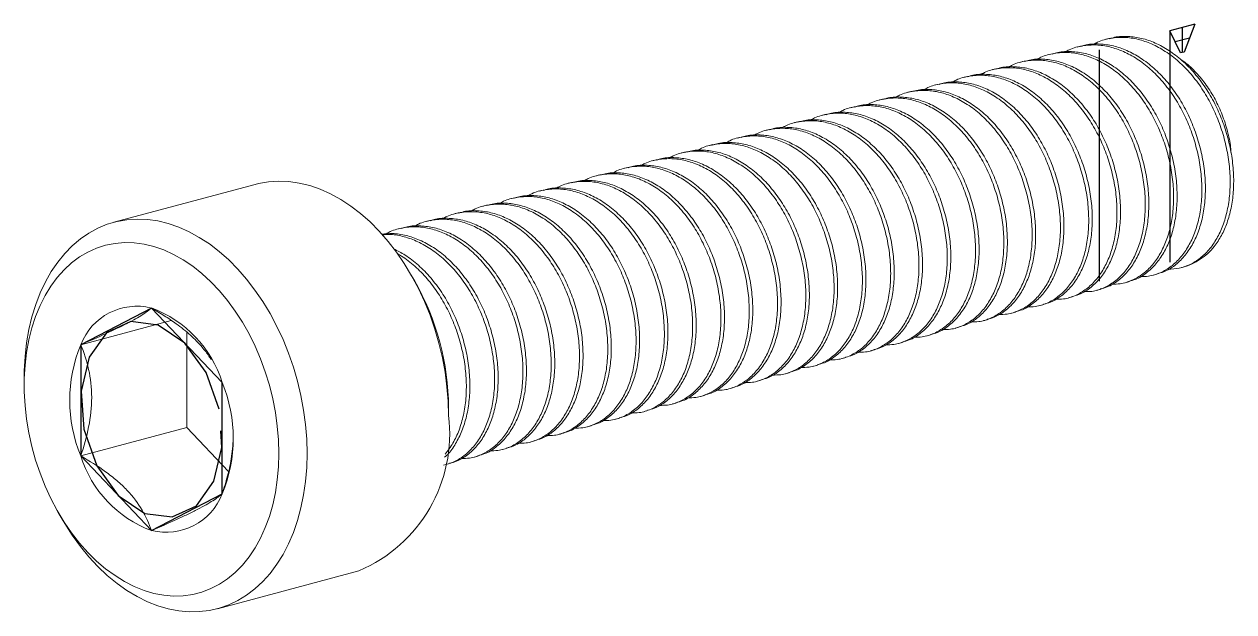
# Model space of a CAD drawing. Header units: millimetres. Extents: x -28.6 to 1.6, y -11.6 to 3.1.
import ezdxf

# ---------------------------------------------------------------- set-up
doc = ezdxf.new("R2010")
doc.units = ezdxf.units.MM
doc.linetypes.add('CENTERX2', pattern=[20.32, 12.7, -2.54, 2.54, -2.54])

msp = doc.modelspace()

# ---------------------------------------------------------------- linework, layer by layer
at = {"color": 7, "linetype": 'Continuous'}
for p, q in [((0.619, 3.056), (0, 2.89)), ((0.619, 3.056), (0.354, 2.359)), ((0.265, 2.336), (0, 2.89)), ((0.354, 2.359), (0.265, 2.336)), ((-25.456, -4.039), (-27.224, -4.956)), ((-23.688, -5.903), (-25.456, -4.039)), ((-27.224, -4.956), (-27.224, -7.737)), ((-23.688, -8.684), (-23.688, -5.903)), ((-27.224, -7.737), (-25.456, -9.601)), ((-25.456, -9.601), (-23.688, -8.684))]:
    msp.add_line(p, q, dxfattribs=at)
at = {"color": 7, "linetype": 'CENTERX2'}
for p, q in [((0, 2.89), (0, -2.89)), ((0.309, 2.973), (0.309, 2.347)), ((0.486, 2.708), (0.133, 2.613)), ((-1.768, 2.417), (-1.768, -3.364))]:
    msp.add_line(p, q, dxfattribs=at)
at = {"color": 7, "linetype": 'Continuous', "lineweight": 15}
for p, q in [((-2.232, 2.508), (-2.32, 2.484)), ((-1.525, 2.697), (-1.613, 2.674)), ((-3.646, 2.129), (-3.735, 2.105)), ((-2.939, 2.318), (-3.028, 2.295)), ((-4.353, 1.939), (-4.442, 1.916)), ((-5.768, 1.561), (-5.856, 1.537)), ((-5.06, 1.75), (-5.149, 1.726)), ((-6.475, 1.371), (-6.563, 1.347)), ((-7.889, 0.992), (-7.977, 0.969)), ((-7.182, 1.182), (-7.27, 1.158)), ((-9.303, 0.613), (-9.392, 0.59)), ((-8.596, 0.803), (-8.684, 0.779)), ((-10.01, 0.424), (-10.099, 0.4)), ((-11.424, 0.045), (-11.513, 0.021)), ((-10.717, 0.235), (-10.806, 0.211)), ((-12.132, -0.144), (-12.22, -0.168)), ((-13.546, -0.523), (-13.634, -0.547)), ((-12.839, -0.334), (-12.927, -0.357)), ((-14.96, -0.902), (-15.048, -0.926)), ((-14.253, -0.713), (-14.341, -0.736)), ((-22.861, -0.948), (-26.396, -1.896)), ((-15.667, -1.092), (-15.755, -1.115)), ((-17.081, -1.47), (-17.17, -1.494)), ((-16.374, -1.281), (-16.463, -1.305)), ((-17.788, -1.66), (-17.877, -1.684)), ((-19.203, -2.039), (-19.291, -2.062)), ((-18.496, -1.849), (-18.584, -1.873)), ((0.293, -3.027), (0.329, -3.018)), ((-18.884, -3.354), (-18.978, -3.19)), ((-0.414, -3.217), (-0.326, -3.193)), ((-1.828, -3.596), (-1.74, -3.572)), ((-1.121, -3.406), (-1.033, -3.383)), ((-2.536, -3.785), (-2.447, -3.761)), ((-3.95, -4.164), (-3.861, -4.14)), ((-3.243, -3.975), (-3.154, -3.951)), ((-24.961, -4.349), (-27.224, -4.956)), ((-5.364, -4.543), (-5.276, -4.519)), ((-4.657, -4.353), (-4.568, -4.33)), ((-24.572, -4.646), (-24.572, -7.027)), ((-6.071, -4.732), (-5.983, -4.709)), ((-7.485, -5.111), (-7.397, -5.088)), ((-6.778, -4.922), (-6.69, -4.898)), ((-8.192, -5.301), (-8.104, -5.277)), ((-9.607, -5.68), (-9.518, -5.656)), ((-8.899, -5.49), (-8.811, -5.466)), ((-28.638, -5.778), (-28.638, -5.967)), ((-11.021, -6.058), (-10.932, -6.035)), ((-10.314, -5.869), (-10.225, -5.845)), ((-11.728, -6.248), (-11.64, -6.224)), ((-18.031, -6.725), (-18.031, -6.536)), ((-13.142, -6.627), (-13.054, -6.603)), ((-12.435, -6.437), (-12.347, -6.414)), ((-13.849, -6.816), (-13.761, -6.792)), ((-24.572, -7.027), (-27.224, -7.737)), ((-24.572, -7.027), (-23.532, -8.123)), ((-15.263, -7.195), (-15.175, -7.171)), ((-14.556, -7.006), (-14.468, -6.982)), ((-16.678, -7.574), (-16.589, -7.55)), ((-15.971, -7.384), (-15.882, -7.361)), ((-17.385, -7.763), (-17.296, -7.74)), ((-18.092, -7.953), (-18.003, -7.929)), ((-27.785, -9.149), (-27.691, -9.313)), ((-23.808, -11.555), (-20.273, -10.608))]:
    msp.add_line(p, q, dxfattribs=at)
at = {"color": 7, "linetype": 'Continuous', "lineweight": 15, "flags": 128}
for points in [[(-18.031, -6.725), (-18.041, -6.367), (-18.07, -6.005), (-18.118, -5.642), (-18.185, -5.28), (-18.27, -4.921), (-18.373, -4.566), (-18.494, -4.218), (-18.632, -3.879), (-18.785, -3.55), (-18.954, -3.233), (-19.137, -2.93), (-19.333, -2.642), (-19.542, -2.372), (-19.761, -2.12), (-19.991, -1.888), (-20.229, -1.677), (-20.474, -1.489), (-20.726, -1.324), (-20.981, -1.184), (-21.241, -1.069), (-21.501, -0.979), (-21.763, -0.916), (-22.023, -0.879), (-22.281, -0.869), (-22.534, -0.885), (-22.783, -0.929), (-22.861, -0.948)], [(-28.638, -5.778), (-28.635, -5.601), (-28.616, -5.251), (-28.578, -4.909), (-28.52, -4.577), (-28.444, -4.257), (-28.35, -3.95), (-28.238, -3.659), (-28.108, -3.384), (-27.963, -3.127), (-27.801, -2.891), (-27.625, -2.675), (-27.435, -2.481), (-27.233, -2.31), (-27.019, -2.164), (-26.794, -2.042), (-26.56, -1.946), (-26.318, -1.876), (-26.07, -1.833), (-25.816, -1.816), (-25.558, -1.826), (-25.298, -1.863), (-25.037, -1.926), (-24.776, -2.016), (-24.517, -2.131), (-24.261, -2.272), (-24.01, -2.436), (-23.764, -2.625), (-23.526, -2.835), (-23.297, -3.067), (-23.077, -3.319), (-22.869, -3.589), (-22.673, -3.877), (-22.489, -4.18), (-22.321, -4.497), (-22.167, -4.826), (-22.03, -5.166), (-21.909, -5.514), (-21.806, -5.868), (-21.72, -6.228), (-21.653, -6.59), (-21.605, -6.952), (-21.576, -7.314), (-21.567, -7.672)], [(-22.274, -7.672), (-22.283, -7.334), (-22.312, -6.992), (-22.36, -6.65), (-22.426, -6.308), (-22.51, -5.969), (-22.612, -5.636), (-22.732, -5.31), (-22.867, -4.992), (-23.018, -4.686), (-23.184, -4.393), (-23.364, -4.114), (-23.556, -3.851), (-23.759, -3.607), (-23.973, -3.381), (-24.196, -3.177), (-24.426, -2.994), (-24.662, -2.834), (-24.903, -2.698), (-25.148, -2.587), (-25.394, -2.502), (-25.641, -2.442), (-25.886, -2.409), (-26.129, -2.402), (-26.368, -2.422), (-26.602, -2.468), (-26.829, -2.541), (-27.047, -2.639), (-27.256, -2.762), (-27.454, -2.91), (-27.639, -3.081), (-27.812, -3.275), (-27.971, -3.49), (-28.114, -3.725), (-28.242, -3.979), (-28.353, -4.25), (-28.446, -4.536), (-28.521, -4.836), (-28.578, -5.148), (-28.616, -5.47), (-28.635, -5.8), (-28.635, -6.136), (-28.616, -6.476), (-28.578, -6.819), (-28.521, -7.161), (-28.446, -7.502), (-28.353, -7.838), (-28.242, -8.168), (-28.114, -8.49), (-27.971, -8.802), (-27.812, -9.102), (-27.639, -9.388), (-27.454, -9.659), (-27.256, -9.913), (-27.047, -10.148), (-26.829, -10.363), (-26.602, -10.557), (-26.368, -10.729), (-26.129, -10.877), (-25.886, -11), (-25.641, -11.098), (-25.394, -11.171), (-25.148, -11.218), (-24.903, -11.238), (-24.662, -11.231), (-24.426, -11.198), (-24.196, -11.138), (-23.973, -11.053), (-23.759, -10.942), (-23.556, -10.807), (-23.364, -10.647), (-23.184, -10.464), (-23.018, -10.26), (-22.867, -10.035), (-22.732, -9.79), (-22.612, -9.527), (-22.51, -9.249), (-22.426, -8.955), (-22.36, -8.649), (-22.312, -8.332), (-22.283, -8.006), (-22.274, -7.672)], [(-21.567, -7.672), (-21.576, -8.026), (-21.605, -8.372), (-21.653, -8.709), (-21.72, -9.035), (-21.806, -9.349), (-21.909, -9.648), (-22.03, -9.931), (-22.167, -10.197), (-22.321, -10.444), (-22.489, -10.671), (-22.673, -10.876), (-22.869, -11.058), (-23.077, -11.217), (-23.297, -11.351), (-23.526, -11.46), (-23.764, -11.543), (-24.01, -11.599), (-24.261, -11.629), (-24.517, -11.633), (-24.776, -11.609), (-25.037, -11.559), (-25.298, -11.483), (-25.558, -11.38), (-25.816, -11.252), (-26.07, -11.099), (-26.318, -10.923), (-26.56, -10.723), (-26.794, -10.502), (-27.019, -10.26), (-27.233, -9.999), (-27.435, -9.719), (-27.625, -9.424), (-27.691, -9.313)]]:
    msp.add_lwpolyline(points, dxfattribs=at)
at = {"color": 7, "linetype": 'CENTERX2', "flags": 128}
msp.add_lwpolyline([(-23.765, -6.569), (-24.092, -5.653), (-24.626, -4.916), (-25.286, -4.468), (-25.973, -4.378), (-26.58, -4.66), (-27.017, -5.271), (-27.215, -6.118), (-27.146, -7.071), (-26.82, -7.987), (-26.286, -8.724), (-25.625, -9.172), (-24.939, -9.262), (-24.331, -8.98), (-23.895, -8.369), (-23.696, -7.522), (-23.765, -6.569)], dxfattribs=at)
at = {"color": 7, "linetype": 'Continuous', "lineweight": 15}
for centre, radius, start, end in [((-0.083, -1.55), 1.525, 285.6599, 321.4225), ((-24.483, -6.559), 6.452, 0.2087, 29.7872), ((-25.82, -5.499), 1.505, 76.0043, 158.8306), ((-26.466, -6.766), 2.909, 17.2707, 69.687), ((-23.861, -6.346), 3.639, 157.5343, 202.4657), ((-27.051, -7.294), 3.639, 337.5343, 22.4657), ((-21.715, -7.187), 3.712, 292.8542, 7.1443), ((-24.446, -6.873), 2.909, 197.2707, 249.687), ((-25.092, -8.141), 1.505, 256.0043, 338.8306)]:
    msp.add_arc(centre, radius, start, end, dxfattribs=at)
for points, knots in [([(-0.045, -3.069), (0.049, -3.064), (0.24, -3.054), (0.509, -2.959), (0.759, -2.804), (0.984, -2.586), (1.176, -2.31), (1.332, -1.98), (1.442, -1.604), (1.503, -1.186), (1.512, -0.737), (1.466, -0.273), (1.368, 0.188), (1.224, 0.632), (1.037, 1.054), (0.806, 1.451), (0.532, 1.815), (0.222, 2.13), (-0.11, 2.385), (-0.452, 2.571), (-0.795, 2.688), (-1.139, 2.738), (-1.48, 2.713), (-1.743, 2.649), (-1.879, 2.57), (-1.913, 2.55)], [0, 0, 0, 0, 0.041702, 0.084727, 0.127853, 0.1706, 0.215577, 0.259291, 0.303834, 0.349513, 0.395781, 0.44205, 0.487729, 0.532271, 0.575985, 0.620963, 0.666902, 0.713237, 0.759373, 0.80473, 0.848786, 0.892842, 0.938199, 0.984335, 1, 1, 1, 1]), ([(1.109, -2.5), (1.172, -2.411), (1.295, -2.234), (1.436, -1.909), (1.537, -1.546), (1.592, -1.143), (1.599, -0.706), (1.554, -0.249), (1.456, 0.212), (1.312, 0.656), (1.126, 1.078), (0.894, 1.475), (0.62, 1.838), (0.311, 2.154), (-0.021, 2.408), (-0.364, 2.594), (-0.707, 2.713), (-1.05, 2.759), (-1.326, 2.752), (-1.478, 2.703), (-1.522, 2.688)], [0, 0, 0, 0, 0.055127, 0.108926, 0.164003, 0.220368, 0.2774, 0.336991, 0.395822, 0.45319, 0.509491, 0.567419, 0.626586, 0.686263, 0.745683, 0.804101, 0.860842, 0.917582, 0.976, 1, 1, 1, 1]), ([(-0.739, -3.251), (-0.671, -3.251), (-0.498, -3.251), (-0.237, -3.166), (0.035, -3.009), (0.272, -2.782), (0.469, -2.5), (0.624, -2.169), (0.735, -1.793), (0.796, -1.375), (0.805, -0.926), (0.759, -0.462), (0.661, -0.001), (0.517, 0.442), (0.33, 0.865), (0.099, 1.262), (-0.176, 1.625), (-0.485, 1.941), (-0.817, 2.195), (-1.159, 2.382), (-1.503, 2.499), (-1.846, 2.549), (-2.187, 2.523), (-2.45, 2.459), (-2.586, 2.38), (-2.62, 2.36)], [0, 0, 0, 0, 0.030172, 0.076404, 0.122836, 0.168871, 0.213942, 0.257747, 0.302382, 0.348156, 0.394522, 0.440887, 0.486661, 0.531296, 0.575101, 0.620172, 0.666207, 0.712639, 0.758871, 0.804323, 0.848471, 0.892618, 0.93807, 0.984302, 1, 1, 1, 1]), ([(-0.328, -3.184), (-0.269, -3.169), (-0.11, -3.129), (0.123, -2.983), (0.361, -2.759), (0.557, -2.476), (0.713, -2.145), (0.823, -1.77), (0.885, -1.352), (0.893, -0.902), (0.847, -0.438), (0.749, 0.022), (0.605, 0.466), (0.419, 0.889), (0.187, 1.285), (-0.087, 1.649), (-0.396, 1.964), (-0.728, 2.219), (-1.071, 2.405), (-1.414, 2.523), (-1.757, 2.569), (-2.033, 2.562), (-2.185, 2.513), (-2.23, 2.499)], [0, 0, 0, 0, 0.030355, 0.081497, 0.132201, 0.181845, 0.230094, 0.279257, 0.329675, 0.380743, 0.431812, 0.482229, 0.531393, 0.579642, 0.629285, 0.67999, 0.731132, 0.782055, 0.832117, 0.880743, 0.929369, 0.979432, 1, 1, 1, 1]), ([(-2.154, -3.63), (-2.085, -3.63), (-1.912, -3.63), (-1.651, -3.545), (-1.379, -3.388), (-1.142, -3.161), (-0.945, -2.879), (-0.79, -2.548), (-0.68, -2.172), (-0.618, -1.754), (-0.61, -1.305), (-0.656, -0.841), (-0.753, -0.38), (-0.897, 0.064), (-1.084, 0.486), (-1.315, 0.883), (-1.59, 1.246), (-1.899, 1.562), (-2.231, 1.816), (-2.573, 2.003), (-2.917, 2.12), (-3.261, 2.17), (-3.601, 2.144), (-3.864, 2.08), (-4, 2.001), (-4.035, 1.981)], [0, 0, 0, 0, 0.030172, 0.076404, 0.122836, 0.168871, 0.213942, 0.257747, 0.302382, 0.348156, 0.394522, 0.440887, 0.486661, 0.531296, 0.575101, 0.620172, 0.666207, 0.712639, 0.758871, 0.804323, 0.848471, 0.892618, 0.93807, 0.984302, 1, 1, 1, 1]), ([(-1.742, -3.563), (-1.683, -3.548), (-1.524, -3.508), (-1.291, -3.362), (-1.053, -3.138), (-0.857, -2.855), (-0.701, -2.524), (-0.591, -2.149), (-0.53, -1.731), (-0.521, -1.281), (-0.567, -0.817), (-0.665, -0.356), (-0.809, 0.087), (-0.996, 0.51), (-1.227, 0.907), (-1.501, 1.27), (-1.81, 1.585), (-2.143, 1.84), (-2.485, 2.026), (-2.829, 2.145), (-3.171, 2.19), (-3.447, 2.183), (-3.599, 2.134), (-3.644, 2.12)], [0, 0, 0, 0, 0.030355, 0.081497, 0.132201, 0.181845, 0.230094, 0.279257, 0.329675, 0.380743, 0.431812, 0.482229, 0.531393, 0.579642, 0.629285, 0.67999, 0.731132, 0.782055, 0.832117, 0.880743, 0.929369, 0.979432, 1, 1, 1, 1]), ([(-1.446, -3.441), (-1.378, -3.441), (-1.205, -3.44), (-0.944, -3.356), (-0.672, -3.198), (-0.435, -2.971), (-0.238, -2.689), (-0.083, -2.358), (0.028, -1.983), (0.089, -1.565), (0.098, -1.115), (0.051, -0.651), (-0.046, -0.191), (-0.19, 0.253), (-0.377, 0.675), (-0.608, 1.072), (-0.883, 1.436), (-1.192, 1.751), (-1.524, 2.006), (-1.866, 2.192), (-2.21, 2.309), (-2.553, 2.36), (-2.894, 2.334), (-3.157, 2.27), (-3.293, 2.191), (-3.328, 2.171)], [0, 0, 0, 0, 0.030172, 0.076404, 0.122836, 0.168871, 0.213942, 0.257747, 0.302382, 0.348156, 0.394522, 0.440887, 0.486661, 0.531296, 0.575101, 0.620172, 0.666207, 0.712639, 0.758871, 0.804323, 0.848471, 0.892618, 0.93807, 0.984302, 1, 1, 1, 1]), ([(-1.035, -3.374), (-0.976, -3.359), (-0.817, -3.319), (-0.584, -3.172), (-0.346, -2.948), (-0.15, -2.665), (0.006, -2.335), (0.116, -1.959), (0.177, -1.541), (0.186, -1.092), (0.14, -0.628), (0.042, -0.167), (-0.102, 0.277), (-0.289, 0.699), (-0.52, 1.096), (-0.794, 1.46), (-1.103, 1.775), (-1.436, 2.029), (-1.778, 2.216), (-2.122, 2.334), (-2.464, 2.38), (-2.74, 2.373), (-2.892, 2.324), (-2.937, 2.309)], [0, 0, 0, 0, 0.030355, 0.081497, 0.132201, 0.181845, 0.230094, 0.279257, 0.329675, 0.380743, 0.431812, 0.482229, 0.531393, 0.579642, 0.629285, 0.67999, 0.731132, 0.782055, 0.832117, 0.880743, 0.929369, 0.979432, 1, 1, 1, 1]), ([(0.275, 2.168), (0.307, 2.148), (0.443, 2.062), (0.66, 1.849), (0.916, 1.538), (1.135, 1.183), (1.314, 0.796), (1.443, 0.391), (1.515, 0.062), (1.526, -0.123), (1.529, -0.173)], [0, 0, 0, 0, 0.048337, 0.201745, 0.351028, 0.500311, 0.649676, 0.798985, 0.945167, 1, 1, 1, 1]), ([(-2.861, -3.819), (-2.792, -3.819), (-2.619, -3.819), (-2.358, -3.735), (-2.086, -3.577), (-1.849, -3.35), (-1.652, -3.068), (-1.497, -2.737), (-1.387, -2.362), (-1.325, -1.944), (-1.317, -1.494), (-1.363, -1.03), (-1.461, -0.57), (-1.604, -0.126), (-1.791, 0.297), (-2.023, 0.693), (-2.297, 1.057), (-2.606, 1.372), (-2.938, 1.627), (-3.281, 1.813), (-3.624, 1.931), (-3.968, 1.981), (-4.308, 1.955), (-4.571, 1.891), (-4.707, 1.812), (-4.742, 1.792)], [0, 0, 0, 0, 0.030172, 0.076404, 0.122836, 0.168871, 0.213942, 0.257747, 0.302382, 0.348156, 0.394522, 0.440887, 0.486661, 0.531296, 0.575101, 0.620172, 0.666207, 0.712639, 0.758871, 0.804323, 0.848471, 0.892618, 0.93807, 0.984302, 1, 1, 1, 1]), ([(-2.45, -3.753), (-2.39, -3.738), (-2.231, -3.698), (-1.999, -3.551), (-1.76, -3.327), (-1.564, -3.044), (-1.408, -2.714), (-1.298, -2.338), (-1.237, -1.92), (-1.228, -1.471), (-1.274, -1.007), (-1.372, -0.546), (-1.516, -0.102), (-1.703, 0.32), (-1.934, 0.717), (-2.209, 1.081), (-2.518, 1.396), (-2.85, 1.651), (-3.192, 1.837), (-3.536, 1.955), (-3.878, 2.001), (-4.154, 1.994), (-4.306, 1.945), (-4.351, 1.931)], [0, 0, 0, 0, 0.030355, 0.081497, 0.132201, 0.181845, 0.230094, 0.279257, 0.329675, 0.380743, 0.431812, 0.482229, 0.531393, 0.579642, 0.629285, 0.67999, 0.731132, 0.782055, 0.832117, 0.880743, 0.929369, 0.979432, 1, 1, 1, 1]), ([(-4.275, -4.198), (-4.206, -4.198), (-4.033, -4.198), (-3.772, -4.114), (-3.501, -3.956), (-3.263, -3.729), (-3.066, -3.447), (-2.911, -3.116), (-2.801, -2.741), (-2.739, -2.323), (-2.731, -1.873), (-2.777, -1.409), (-2.875, -0.948), (-3.019, -0.505), (-3.205, -0.082), (-3.437, 0.315), (-3.711, 0.678), (-4.02, 0.993), (-4.352, 1.248), (-4.695, 1.434), (-5.038, 1.552), (-5.382, 1.602), (-5.723, 1.576), (-5.985, 1.512), (-6.121, 1.433), (-6.156, 1.413)], [0, 0, 0, 0, 0.030172, 0.076404, 0.122836, 0.168871, 0.213942, 0.257747, 0.302382, 0.348156, 0.394522, 0.440887, 0.486661, 0.531296, 0.575101, 0.620172, 0.666207, 0.712639, 0.758871, 0.804323, 0.848471, 0.892618, 0.93807, 0.984302, 1, 1, 1, 1]), ([(-3.864, -4.131), (-3.804, -4.117), (-3.645, -4.077), (-3.413, -3.93), (-3.175, -3.706), (-2.978, -3.423), (-2.823, -3.093), (-2.712, -2.717), (-2.651, -2.299), (-2.643, -1.849), (-2.689, -1.386), (-2.786, -0.925), (-2.93, -0.481), (-3.117, -0.059), (-3.348, 0.338), (-3.623, 0.702), (-3.932, 1.017), (-4.264, 1.272), (-4.606, 1.458), (-4.95, 1.576), (-5.292, 1.622), (-5.568, 1.615), (-5.721, 1.566), (-5.765, 1.552)], [0, 0, 0, 0, 0.030355, 0.081497, 0.132201, 0.181845, 0.230094, 0.279257, 0.329675, 0.380743, 0.431812, 0.482229, 0.531393, 0.579642, 0.629285, 0.67999, 0.731132, 0.782055, 0.832117, 0.880743, 0.929369, 0.979432, 1, 1, 1, 1]), ([(-3.568, -4.009), (-3.499, -4.009), (-3.326, -4.009), (-3.065, -3.924), (-2.793, -3.767), (-2.556, -3.54), (-2.359, -3.258), (-2.204, -2.927), (-2.094, -2.551), (-2.032, -2.133), (-2.024, -1.684), (-2.07, -1.22), (-2.168, -0.759), (-2.312, -0.315), (-2.498, 0.107), (-2.73, 0.504), (-3.004, 0.868), (-3.313, 1.183), (-3.645, 1.437), (-3.988, 1.624), (-4.331, 1.741), (-4.675, 1.791), (-5.016, 1.765), (-5.278, 1.702), (-5.414, 1.622), (-5.449, 1.602)], [0, 0, 0, 0, 0.030172, 0.076404, 0.122836, 0.168871, 0.213942, 0.257747, 0.302382, 0.348156, 0.394522, 0.440887, 0.486661, 0.531296, 0.575101, 0.620172, 0.666207, 0.712639, 0.758871, 0.804323, 0.848471, 0.892618, 0.93807, 0.984302, 1, 1, 1, 1]), ([(-3.157, -3.942), (-3.097, -3.927), (-2.938, -3.887), (-2.706, -3.74), (-2.467, -3.517), (-2.271, -3.234), (-2.116, -2.903), (-2.005, -2.528), (-1.944, -2.109), (-1.935, -1.66), (-1.981, -1.196), (-2.079, -0.735), (-2.223, -0.292), (-2.41, 0.131), (-2.641, 0.528), (-2.916, 0.891), (-3.225, 1.206), (-3.557, 1.461), (-3.899, 1.647), (-4.243, 1.766), (-4.585, 1.811), (-4.861, 1.804), (-5.014, 1.755), (-5.058, 1.741)], [0, 0, 0, 0, 0.030355, 0.081497, 0.132201, 0.181845, 0.230094, 0.279257, 0.329675, 0.380743, 0.431812, 0.482229, 0.531393, 0.579642, 0.629285, 0.67999, 0.731132, 0.782055, 0.832117, 0.880743, 0.929369, 0.979432, 1, 1, 1, 1]), ([(-5.689, -4.577), (-5.621, -4.577), (-5.447, -4.577), (-5.186, -4.492), (-4.915, -4.335), (-4.677, -4.108), (-4.481, -3.826), (-4.325, -3.495), (-4.215, -3.12), (-4.154, -2.701), (-4.145, -2.252), (-4.191, -1.788), (-4.289, -1.327), (-4.433, -0.884), (-4.62, -0.461), (-4.851, -0.064), (-5.125, 0.299), (-5.434, 0.614), (-5.767, 0.869), (-6.109, 1.056), (-6.452, 1.173), (-6.796, 1.223), (-7.137, 1.197), (-7.4, 1.133), (-7.536, 1.054), (-7.57, 1.034)], [0, 0, 0, 0, 0.030172, 0.076404, 0.122836, 0.168871, 0.213942, 0.257747, 0.302382, 0.348156, 0.394522, 0.440887, 0.486661, 0.531296, 0.575101, 0.620172, 0.666207, 0.712639, 0.758871, 0.804323, 0.848471, 0.892618, 0.93807, 0.984302, 1, 1, 1, 1]), ([(-5.278, -4.51), (-5.219, -4.495), (-5.059, -4.455), (-4.827, -4.309), (-4.589, -4.085), (-4.392, -3.802), (-4.237, -3.471), (-4.127, -3.096), (-4.065, -2.678), (-4.057, -2.228), (-4.103, -1.764), (-4.201, -1.304), (-4.345, -0.86), (-4.531, -0.438), (-4.763, -0.041), (-5.037, 0.323), (-5.346, 0.638), (-5.678, 0.893), (-6.02, 1.079), (-6.364, 1.197), (-6.707, 1.243), (-6.982, 1.236), (-7.135, 1.187), (-7.179, 1.173)], [0, 0, 0, 0, 0.030355, 0.081497, 0.132201, 0.181845, 0.230094, 0.279257, 0.329675, 0.380743, 0.431812, 0.482229, 0.531393, 0.579642, 0.629285, 0.67999, 0.731132, 0.782055, 0.832117, 0.880743, 0.929369, 0.979432, 1, 1, 1, 1]), ([(-4.982, -4.388), (-4.914, -4.388), (-4.74, -4.388), (-4.479, -4.303), (-4.208, -4.146), (-3.97, -3.919), (-3.774, -3.636), (-3.618, -3.306), (-3.508, -2.93), (-3.446, -2.512), (-3.438, -2.063), (-3.484, -1.599), (-3.582, -1.138), (-3.726, -0.694), (-3.912, -0.272), (-4.144, 0.125), (-4.418, 0.489), (-4.727, 0.804), (-5.059, 1.059), (-5.402, 1.245), (-5.745, 1.362), (-6.089, 1.412), (-6.43, 1.387), (-6.692, 1.323), (-6.829, 1.244), (-6.863, 1.224)], [0, 0, 0, 0, 0.030172, 0.076404, 0.122836, 0.168871, 0.213942, 0.257747, 0.302382, 0.348156, 0.394522, 0.440887, 0.486661, 0.531296, 0.575101, 0.620172, 0.666207, 0.712639, 0.758871, 0.804323, 0.848471, 0.892618, 0.93807, 0.984302, 1, 1, 1, 1]), ([(-4.571, -4.321), (-4.512, -4.306), (-4.352, -4.266), (-4.12, -4.119), (-3.882, -3.896), (-3.685, -3.613), (-3.53, -3.282), (-3.42, -2.906), (-3.358, -2.488), (-3.35, -2.039), (-3.396, -1.575), (-3.493, -1.114), (-3.637, -0.671), (-3.824, -0.248), (-4.056, 0.149), (-4.33, 0.512), (-4.639, 0.828), (-4.971, 1.082), (-5.313, 1.268), (-5.657, 1.387), (-6, 1.433), (-6.275, 1.426), (-6.428, 1.377), (-6.472, 1.362)], [0, 0, 0, 0, 0.030355, 0.081497, 0.132201, 0.181845, 0.230094, 0.279257, 0.329675, 0.380743, 0.431812, 0.482229, 0.531393, 0.579642, 0.629285, 0.67999, 0.731132, 0.782055, 0.832117, 0.880743, 0.929369, 0.979432, 1, 1, 1, 1]), ([(-6.396, -4.767), (-6.328, -4.767), (-6.154, -4.767), (-5.894, -4.682), (-5.622, -4.524), (-5.384, -4.297), (-5.188, -4.015), (-5.032, -3.684), (-4.922, -3.309), (-4.861, -2.891), (-4.852, -2.442), (-4.898, -1.978), (-4.996, -1.517), (-5.14, -1.073), (-5.327, -0.651), (-5.558, -0.254), (-5.832, 0.11), (-6.142, 0.425), (-6.474, 0.68), (-6.816, 0.866), (-7.159, 0.983), (-7.503, 1.034), (-7.844, 1.008), (-8.107, 0.944), (-8.243, 0.865), (-8.277, 0.845)], [0, 0, 0, 0, 0.030172, 0.076404, 0.122836, 0.168871, 0.213942, 0.257747, 0.302382, 0.348156, 0.394522, 0.440887, 0.486661, 0.531296, 0.575101, 0.620172, 0.666207, 0.712639, 0.758871, 0.804323, 0.848471, 0.892618, 0.93807, 0.984302, 1, 1, 1, 1]), ([(-5.985, -4.7), (-5.926, -4.685), (-5.767, -4.645), (-5.534, -4.498), (-5.296, -4.274), (-5.099, -3.992), (-4.944, -3.661), (-4.834, -3.285), (-4.772, -2.867), (-4.764, -2.418), (-4.81, -1.954), (-4.908, -1.493), (-5.052, -1.049), (-5.238, -0.627), (-5.47, -0.23), (-5.744, 0.133), (-6.053, 0.449), (-6.385, 0.703), (-6.728, 0.889), (-7.071, 1.008), (-7.414, 1.054), (-7.689, 1.047), (-7.842, 0.998), (-7.886, 0.983)], [0, 0, 0, 0, 0.030355, 0.081497, 0.132201, 0.181845, 0.230094, 0.279257, 0.329675, 0.380743, 0.431812, 0.482229, 0.531393, 0.579642, 0.629285, 0.67999, 0.731132, 0.782055, 0.832117, 0.880743, 0.929369, 0.979432, 1, 1, 1, 1]), ([(-7.81, -5.146), (-7.742, -5.146), (-7.569, -5.145), (-7.308, -5.061), (-7.036, -4.903), (-6.799, -4.676), (-6.602, -4.394), (-6.447, -4.063), (-6.336, -3.688), (-6.275, -3.27), (-6.266, -2.82), (-6.313, -2.356), (-6.41, -1.896), (-6.554, -1.452), (-6.741, -1.03), (-6.972, -0.633), (-7.247, -0.269), (-7.556, 0.046), (-7.888, 0.301), (-8.23, 0.487), (-8.574, 0.604), (-8.917, 0.655), (-9.258, 0.629), (-9.521, 0.565), (-9.657, 0.486), (-9.692, 0.466)], [0, 0, 0, 0, 0.030172, 0.076404, 0.122836, 0.168871, 0.213942, 0.257747, 0.302382, 0.348156, 0.394522, 0.440887, 0.486661, 0.531296, 0.575101, 0.620172, 0.666207, 0.712639, 0.758871, 0.804323, 0.848471, 0.892618, 0.93807, 0.984302, 1, 1, 1, 1]), ([(-7.399, -5.079), (-7.34, -5.064), (-7.181, -5.024), (-6.948, -4.877), (-6.71, -4.653), (-6.514, -4.37), (-6.358, -4.04), (-6.248, -3.664), (-6.186, -3.246), (-6.178, -2.797), (-6.224, -2.333), (-6.322, -1.872), (-6.466, -1.428), (-6.652, -1.006), (-6.884, -0.609), (-7.158, -0.245), (-7.467, 0.07), (-7.8, 0.325), (-8.142, 0.511), (-8.485, 0.629), (-8.828, 0.675), (-9.104, 0.668), (-9.256, 0.619), (-9.301, 0.604)], [0, 0, 0, 0, 0.030355, 0.081497, 0.132201, 0.181845, 0.230094, 0.279257, 0.329675, 0.380743, 0.431812, 0.482229, 0.531393, 0.579642, 0.629285, 0.67999, 0.731132, 0.782055, 0.832117, 0.880743, 0.929369, 0.979432, 1, 1, 1, 1]), ([(-7.103, -4.956), (-7.035, -4.956), (-6.862, -4.956), (-6.601, -4.871), (-6.329, -4.714), (-6.092, -4.487), (-5.895, -4.205), (-5.74, -3.874), (-5.629, -3.498), (-5.568, -3.08), (-5.559, -2.631), (-5.605, -2.167), (-5.703, -1.706), (-5.847, -1.263), (-6.034, -0.84), (-6.265, -0.443), (-6.54, -0.08), (-6.849, 0.236), (-7.181, 0.49), (-7.523, 0.677), (-7.866, 0.794), (-8.21, 0.844), (-8.551, 0.818), (-8.814, 0.754), (-8.95, 0.675), (-8.984, 0.655)], [0, 0, 0, 0, 0.030172, 0.076404, 0.122836, 0.168871, 0.213942, 0.257747, 0.302382, 0.348156, 0.394522, 0.440887, 0.486661, 0.531296, 0.575101, 0.620172, 0.666207, 0.712639, 0.758871, 0.804323, 0.848471, 0.892618, 0.93807, 0.984302, 1, 1, 1, 1]), ([(-6.692, -4.889), (-6.633, -4.874), (-6.474, -4.834), (-6.241, -4.688), (-6.003, -4.464), (-5.807, -4.181), (-5.651, -3.85), (-5.541, -3.475), (-5.479, -3.057), (-5.471, -2.607), (-5.517, -2.143), (-5.615, -1.682), (-5.759, -1.239), (-5.945, -0.816), (-6.177, -0.42), (-6.451, -0.056), (-6.76, 0.259), (-7.092, 0.514), (-7.435, 0.7), (-7.778, 0.818), (-8.121, 0.864), (-8.397, 0.857), (-8.549, 0.808), (-8.594, 0.794)], [0, 0, 0, 0, 0.030355, 0.081497, 0.132201, 0.181845, 0.230094, 0.279257, 0.329675, 0.380743, 0.431812, 0.482229, 0.531393, 0.579642, 0.629285, 0.67999, 0.731132, 0.782055, 0.832117, 0.880743, 0.929369, 0.979432, 1, 1, 1, 1]), ([(-8.518, -5.335), (-8.449, -5.335), (-8.276, -5.335), (-8.015, -5.25), (-7.743, -5.093), (-7.506, -4.866), (-7.309, -4.584), (-7.154, -4.253), (-7.044, -3.877), (-6.982, -3.459), (-6.974, -3.01), (-7.02, -2.546), (-7.117, -2.085), (-7.261, -1.641), (-7.448, -1.219), (-7.679, -0.822), (-7.954, -0.459), (-8.263, -0.143), (-8.595, 0.111), (-8.937, 0.298), (-9.281, 0.415), (-9.625, 0.465), (-9.965, 0.439), (-10.228, 0.376), (-10.364, 0.296), (-10.399, 0.276)], [0, 0, 0, 0, 0.030172, 0.076404, 0.122836, 0.168871, 0.213942, 0.257747, 0.302382, 0.348156, 0.394522, 0.440887, 0.486661, 0.531296, 0.575101, 0.620172, 0.666207, 0.712639, 0.758871, 0.804323, 0.848471, 0.892618, 0.93807, 0.984302, 1, 1, 1, 1]), ([(-8.106, -5.268), (-8.047, -5.253), (-7.888, -5.213), (-7.655, -5.067), (-7.417, -4.843), (-7.221, -4.56), (-7.065, -4.229), (-6.955, -3.854), (-6.894, -3.436), (-6.885, -2.986), (-6.931, -2.522), (-7.029, -2.061), (-7.173, -1.618), (-7.36, -1.195), (-7.591, -0.798), (-7.865, -0.435), (-8.174, -0.12), (-8.507, 0.135), (-8.849, 0.321), (-9.193, 0.44), (-9.535, 0.485), (-9.811, 0.478), (-9.963, 0.429), (-10.008, 0.415)], [0, 0, 0, 0, 0.030355, 0.081497, 0.132201, 0.181845, 0.230094, 0.279257, 0.329675, 0.380743, 0.431812, 0.482229, 0.531393, 0.579642, 0.629285, 0.67999, 0.731132, 0.782055, 0.832117, 0.880743, 0.929369, 0.979432, 1, 1, 1, 1]), ([(-9.932, -5.714), (-9.863, -5.714), (-9.69, -5.714), (-9.429, -5.629), (-9.157, -5.472), (-8.92, -5.245), (-8.723, -4.963), (-8.568, -4.632), (-8.458, -4.256), (-8.396, -3.838), (-8.388, -3.389), (-8.434, -2.925), (-8.532, -2.464), (-8.676, -2.02), (-8.862, -1.598), (-9.094, -1.201), (-9.368, -0.837), (-9.677, -0.522), (-10.009, -0.268), (-10.352, -0.081), (-10.695, 0.036), (-11.039, 0.086), (-11.38, 0.06), (-11.642, -0.003), (-11.778, -0.082), (-11.813, -0.103)], [0, 0, 0, 0, 0.030172, 0.076404, 0.122836, 0.168871, 0.213942, 0.257747, 0.302382, 0.348156, 0.394522, 0.440887, 0.486661, 0.531296, 0.575101, 0.620172, 0.666207, 0.712639, 0.758871, 0.804323, 0.848471, 0.892618, 0.93807, 0.984302, 1, 1, 1, 1]), ([(-9.521, -5.647), (-9.461, -5.632), (-9.302, -5.592), (-9.07, -5.445), (-8.831, -5.222), (-8.635, -4.939), (-8.48, -4.608), (-8.369, -4.233), (-8.308, -3.814), (-8.299, -3.365), (-8.345, -2.901), (-8.443, -2.44), (-8.587, -1.997), (-8.774, -1.574), (-9.005, -1.177), (-9.28, -0.814), (-9.589, -0.499), (-9.921, -0.244), (-10.263, -0.058), (-10.607, 0.061), (-10.949, 0.106), (-11.225, 0.099), (-11.378, 0.05), (-11.422, 0.036)], [0, 0, 0, 0, 0.030355, 0.081497, 0.132201, 0.181845, 0.230094, 0.279257, 0.329675, 0.380743, 0.431812, 0.482229, 0.531393, 0.579642, 0.629285, 0.67999, 0.731132, 0.782055, 0.832117, 0.880743, 0.929369, 0.979432, 1, 1, 1, 1]), ([(-9.225, -5.524), (-9.156, -5.524), (-8.983, -5.524), (-8.722, -5.44), (-8.45, -5.282), (-8.213, -5.055), (-8.016, -4.773), (-7.861, -4.442), (-7.751, -4.067), (-7.689, -3.649), (-7.681, -3.199), (-7.727, -2.735), (-7.825, -2.275), (-7.968, -1.831), (-8.155, -1.408), (-8.387, -1.012), (-8.661, -0.648), (-8.97, -0.333), (-9.302, -0.078), (-9.644, 0.108), (-9.988, 0.226), (-10.332, 0.276), (-10.672, 0.25), (-10.935, 0.186), (-11.071, 0.107), (-11.106, 0.087)], [0, 0, 0, 0, 0.030172, 0.076404, 0.122836, 0.168871, 0.213942, 0.257747, 0.302382, 0.348156, 0.394522, 0.440887, 0.486661, 0.531296, 0.575101, 0.620172, 0.666207, 0.712639, 0.758871, 0.804323, 0.848471, 0.892618, 0.93807, 0.984302, 1, 1, 1, 1]), ([(-8.814, -5.457), (-8.754, -5.443), (-8.595, -5.403), (-8.363, -5.256), (-8.124, -5.032), (-7.928, -4.749), (-7.772, -4.419), (-7.662, -4.043), (-7.601, -3.625), (-7.592, -3.176), (-7.638, -2.712), (-7.736, -2.251), (-7.88, -1.807), (-8.067, -1.385), (-8.298, -0.988), (-8.572, -0.624), (-8.882, -0.309), (-9.214, -0.054), (-9.556, 0.132), (-9.9, 0.25), (-10.242, 0.296), (-10.518, 0.289), (-10.67, 0.24), (-10.715, 0.226)], [0, 0, 0, 0, 0.030355, 0.081497, 0.132201, 0.181845, 0.230094, 0.279257, 0.329675, 0.380743, 0.431812, 0.482229, 0.531393, 0.579642, 0.629285, 0.67999, 0.731132, 0.782055, 0.832117, 0.880743, 0.929369, 0.979432, 1, 1, 1, 1]), ([(-11.346, -6.093), (-11.278, -6.093), (-11.104, -6.093), (-10.843, -6.008), (-10.572, -5.851), (-10.334, -5.624), (-10.138, -5.341), (-9.982, -5.011), (-9.872, -4.635), (-9.81, -4.217), (-9.802, -3.768), (-9.848, -3.304), (-9.946, -2.843), (-10.09, -2.399), (-10.276, -1.977), (-10.508, -1.58), (-10.782, -1.216), (-11.091, -0.901), (-11.423, -0.646), (-11.766, -0.46), (-12.109, -0.343), (-12.453, -0.293), (-12.794, -0.318), (-13.056, -0.382), (-13.193, -0.461), (-13.227, -0.481)], [0, 0, 0, 0, 0.0301716, 0.076404, 0.1228358, 0.1688706, 0.2139419, 0.2577471, 0.3023825, 0.3481563, 0.3945215, 0.4408867, 0.4866605, 0.5312959, 0.5751011, 0.6201724, 0.6662072, 0.712639, 0.7588715, 0.8043233, 0.8484707, 0.8926182, 0.93807, 0.9843024, 1, 1, 1, 1]), ([(-10.935, -6.026), (-10.876, -6.011), (-10.716, -5.971), (-10.484, -5.824), (-10.246, -5.6), (-10.049, -5.318), (-9.894, -4.987), (-9.784, -4.611), (-9.722, -4.193), (-9.714, -3.744), (-9.76, -3.28), (-9.857, -2.819), (-10.001, -2.376), (-10.188, -1.953), (-10.419, -1.556), (-10.694, -1.193), (-11.003, -0.877), (-11.335, -0.623), (-11.677, -0.437), (-12.021, -0.318), (-12.364, -0.272), (-12.639, -0.279), (-12.792, -0.328), (-12.836, -0.343)], [0, 0, 0, 0, 0.030355, 0.081497, 0.132201, 0.181845, 0.230094, 0.279257, 0.329675, 0.380743, 0.431812, 0.482229, 0.531393, 0.579642, 0.629285, 0.67999, 0.731132, 0.782055, 0.832117, 0.880743, 0.929369, 0.979432, 1, 1, 1, 1]), ([(-10.639, -5.903), (-10.57, -5.903), (-10.397, -5.903), (-10.136, -5.819), (-9.865, -5.661), (-9.627, -5.434), (-9.43, -5.152), (-9.275, -4.821), (-9.165, -4.446), (-9.103, -4.028), (-9.095, -3.578), (-9.141, -3.114), (-9.239, -2.653), (-9.383, -2.21), (-9.569, -1.787), (-9.801, -1.39), (-10.075, -1.027), (-10.384, -0.712), (-10.716, -0.457), (-11.059, -0.271), (-11.402, -0.153), (-11.746, -0.103), (-12.087, -0.129), (-12.349, -0.193), (-12.485, -0.272), (-12.52, -0.292)], [0, 0, 0, 0, 0.030172, 0.076404, 0.122836, 0.168871, 0.213942, 0.257747, 0.302382, 0.348156, 0.394522, 0.440887, 0.486661, 0.531296, 0.575101, 0.620172, 0.666207, 0.712639, 0.758871, 0.804323, 0.848471, 0.892618, 0.93807, 0.984302, 1, 1, 1, 1]), ([(-10.228, -5.836), (-10.168, -5.821), (-10.009, -5.782), (-9.777, -5.635), (-9.539, -5.411), (-9.342, -5.128), (-9.187, -4.798), (-9.076, -4.422), (-9.015, -4.004), (-9.006, -3.554), (-9.053, -3.091), (-9.15, -2.63), (-9.294, -2.186), (-9.481, -1.764), (-9.712, -1.367), (-9.987, -1.003), (-10.296, -0.688), (-10.628, -0.433), (-10.97, -0.247), (-11.314, -0.129), (-11.656, -0.083), (-11.932, -0.09), (-12.085, -0.139), (-12.129, -0.153)], [0, 0, 0, 0, 0.030355, 0.081497, 0.132201, 0.181845, 0.230094, 0.279257, 0.329675, 0.380743, 0.431812, 0.482229, 0.531393, 0.579642, 0.629285, 0.67999, 0.731132, 0.782055, 0.832117, 0.880743, 0.929369, 0.979432, 1, 1, 1, 1]), ([(-12.053, -6.282), (-11.985, -6.282), (-11.811, -6.282), (-11.55, -6.197), (-11.279, -6.04), (-11.041, -5.813), (-10.845, -5.531), (-10.689, -5.2), (-10.579, -4.825), (-10.518, -4.406), (-10.509, -3.957), (-10.555, -3.493), (-10.653, -3.032), (-10.797, -2.589), (-10.984, -2.166), (-11.215, -1.769), (-11.489, -1.406), (-11.798, -1.09), (-12.131, -0.836), (-12.473, -0.649), (-12.816, -0.532), (-13.16, -0.482), (-13.501, -0.508), (-13.764, -0.572), (-13.9, -0.651), (-13.934, -0.671)], [0, 0, 0, 0, 0.030172, 0.076404, 0.122836, 0.168871, 0.213942, 0.257747, 0.302382, 0.348156, 0.394522, 0.440887, 0.486661, 0.531296, 0.575101, 0.620172, 0.666207, 0.712639, 0.758871, 0.804323, 0.848471, 0.892618, 0.93807, 0.984302, 1, 1, 1, 1]), ([(-11.642, -6.215), (-11.583, -6.2), (-11.423, -6.16), (-11.191, -6.014), (-10.953, -5.79), (-10.756, -5.507), (-10.601, -5.176), (-10.491, -4.801), (-10.429, -4.383), (-10.421, -3.933), (-10.467, -3.469), (-10.565, -3.009), (-10.708, -2.565), (-10.895, -2.143), (-11.127, -1.746), (-11.401, -1.382), (-11.71, -1.067), (-12.042, -0.812), (-12.384, -0.626), (-12.728, -0.508), (-13.071, -0.462), (-13.346, -0.469), (-13.499, -0.518), (-13.543, -0.532)], [0, 0, 0, 0, 0.030355, 0.081497, 0.132201, 0.181845, 0.230094, 0.279257, 0.329675, 0.380743, 0.431812, 0.482229, 0.531393, 0.579642, 0.629285, 0.67999, 0.731132, 0.782055, 0.832117, 0.880743, 0.929369, 0.979432, 1, 1, 1, 1]), ([(-13.467, -6.661), (-13.399, -6.661), (-13.226, -6.661), (-12.965, -6.576), (-12.693, -6.419), (-12.455, -6.192), (-12.259, -5.91), (-12.103, -5.579), (-11.993, -5.203), (-11.932, -4.785), (-11.923, -4.336), (-11.969, -3.872), (-12.067, -3.411), (-12.211, -2.968), (-12.398, -2.545), (-12.629, -2.148), (-12.904, -1.785), (-13.213, -1.469), (-13.545, -1.215), (-13.887, -1.028), (-14.23, -0.911), (-14.574, -0.861), (-14.915, -0.887), (-15.178, -0.951), (-15.314, -1.03), (-15.348, -1.05)], [0, 0, 0, 0, 0.030172, 0.076404, 0.122836, 0.168871, 0.213942, 0.257747, 0.302382, 0.348156, 0.394522, 0.440887, 0.486661, 0.531296, 0.575101, 0.620172, 0.666207, 0.712639, 0.758871, 0.804323, 0.848471, 0.892618, 0.93807, 0.984302, 1, 1, 1, 1]), ([(-13.056, -6.594), (-12.997, -6.579), (-12.838, -6.539), (-12.605, -6.393), (-12.367, -6.169), (-12.171, -5.886), (-12.015, -5.555), (-11.905, -5.18), (-11.843, -4.762), (-11.835, -4.312), (-11.881, -3.848), (-11.979, -3.387), (-12.123, -2.944), (-12.309, -2.521), (-12.541, -2.125), (-12.815, -1.761), (-13.124, -1.446), (-13.456, -1.191), (-13.799, -1.005), (-14.142, -0.887), (-14.485, -0.841), (-14.761, -0.848), (-14.913, -0.897), (-14.957, -0.911)], [0, 0, 0, 0, 0.030355, 0.081497, 0.132201, 0.181845, 0.230094, 0.279257, 0.329675, 0.380743, 0.431812, 0.482229, 0.531393, 0.579642, 0.629285, 0.67999, 0.731132, 0.782055, 0.832117, 0.880743, 0.929369, 0.979432, 1, 1, 1, 1]), ([(-12.76, -6.472), (-12.692, -6.472), (-12.518, -6.472), (-12.257, -6.387), (-11.986, -6.229), (-11.748, -6.002), (-11.552, -5.72), (-11.396, -5.389), (-11.286, -5.014), (-11.225, -4.596), (-11.216, -4.146), (-11.262, -3.683), (-11.36, -3.222), (-11.504, -2.778), (-11.691, -2.356), (-11.922, -1.959), (-12.196, -1.595), (-12.505, -1.28), (-12.838, -1.025), (-13.18, -0.839), (-13.523, -0.722), (-13.867, -0.671), (-14.208, -0.697), (-14.471, -0.761), (-14.607, -0.84), (-14.641, -0.86)], [0, 0, 0, 0, 0.030172, 0.076404, 0.122836, 0.168871, 0.213942, 0.257747, 0.302382, 0.348156, 0.394522, 0.440887, 0.486661, 0.531296, 0.575101, 0.620172, 0.666207, 0.712639, 0.758871, 0.804323, 0.848471, 0.892618, 0.93807, 0.984302, 1, 1, 1, 1]), ([(-12.349, -6.405), (-12.29, -6.39), (-12.13, -6.35), (-11.898, -6.203), (-11.66, -5.979), (-11.463, -5.696), (-11.308, -5.366), (-11.198, -4.99), (-11.136, -4.572), (-11.128, -4.123), (-11.174, -3.659), (-11.272, -3.198), (-11.416, -2.754), (-11.602, -2.332), (-11.834, -1.935), (-12.108, -1.572), (-12.417, -1.256), (-12.749, -1.002), (-13.092, -0.815), (-13.435, -0.697), (-13.778, -0.651), (-14.053, -0.658), (-14.206, -0.707), (-14.25, -0.722)], [0, 0, 0, 0, 0.030355, 0.081497, 0.132201, 0.181845, 0.230094, 0.279257, 0.329675, 0.380743, 0.431812, 0.482229, 0.531393, 0.579642, 0.629285, 0.67999, 0.731132, 0.782055, 0.832117, 0.880743, 0.929369, 0.979432, 1, 1, 1, 1]), ([(-14.174, -6.851), (-14.106, -6.851), (-13.933, -6.85), (-13.672, -6.766), (-13.4, -6.608), (-13.163, -6.381), (-12.966, -6.099), (-12.811, -5.768), (-12.7, -5.393), (-12.639, -4.975), (-12.63, -4.525), (-12.676, -4.061), (-12.774, -3.601), (-12.918, -3.157), (-13.105, -2.735), (-13.336, -2.338), (-13.611, -1.974), (-13.92, -1.659), (-14.252, -1.404), (-14.594, -1.218), (-14.938, -1.101), (-15.281, -1.05), (-15.622, -1.076), (-15.885, -1.14), (-16.021, -1.219), (-16.055, -1.239)], [0, 0, 0, 0, 0.030172, 0.076404, 0.122836, 0.168871, 0.213942, 0.257747, 0.302382, 0.348156, 0.394522, 0.440887, 0.486661, 0.531296, 0.575101, 0.620172, 0.666207, 0.712639, 0.758871, 0.804323, 0.848471, 0.892618, 0.93807, 0.984302, 1, 1, 1, 1]), ([(-13.763, -6.784), (-13.704, -6.769), (-13.545, -6.729), (-13.312, -6.582), (-13.074, -6.358), (-12.878, -6.075), (-12.722, -5.745), (-12.612, -5.369), (-12.55, -4.951), (-12.542, -4.502), (-12.588, -4.038), (-12.686, -3.577), (-12.83, -3.133), (-13.016, -2.711), (-13.248, -2.314), (-13.522, -1.95), (-13.831, -1.635), (-14.164, -1.38), (-14.506, -1.194), (-14.849, -1.076), (-15.192, -1.03), (-15.468, -1.037), (-15.62, -1.086), (-15.665, -1.1)], [0, 0, 0, 0, 0.030355, 0.081497, 0.132201, 0.181845, 0.230094, 0.279257, 0.329675, 0.380743, 0.431812, 0.482229, 0.531393, 0.579642, 0.629285, 0.67999, 0.731132, 0.782055, 0.832117, 0.880743, 0.929369, 0.979432, 1, 1, 1, 1]), ([(-15.589, -7.229), (-15.52, -7.229), (-15.347, -7.229), (-15.086, -7.145), (-14.814, -6.987), (-14.577, -6.76), (-14.38, -6.478), (-14.225, -6.147), (-14.115, -5.772), (-14.053, -5.354), (-14.045, -4.904), (-14.091, -4.44), (-14.188, -3.979), (-14.332, -3.536), (-14.519, -3.113), (-14.75, -2.717), (-15.025, -2.353), (-15.334, -2.038), (-15.666, -1.783), (-16.008, -1.597), (-16.352, -1.479), (-16.696, -1.429), (-17.036, -1.455), (-17.299, -1.519), (-17.435, -1.598), (-17.47, -1.618)], [0, 0, 0, 0, 0.030172, 0.076404, 0.122836, 0.168871, 0.213942, 0.257747, 0.302382, 0.348156, 0.394522, 0.440887, 0.486661, 0.531296, 0.575101, 0.620172, 0.666207, 0.712639, 0.758871, 0.804323, 0.848471, 0.892618, 0.93807, 0.984302, 1, 1, 1, 1]), ([(-15.178, -7.162), (-15.118, -7.148), (-14.959, -7.108), (-14.727, -6.961), (-14.488, -6.737), (-14.292, -6.454), (-14.136, -6.124), (-14.026, -5.748), (-13.965, -5.33), (-13.956, -4.881), (-14.002, -4.417), (-14.1, -3.956), (-14.244, -3.512), (-14.431, -3.09), (-14.662, -2.693), (-14.936, -2.329), (-15.246, -2.014), (-15.578, -1.759), (-15.92, -1.573), (-16.264, -1.455), (-16.606, -1.409), (-16.882, -1.416), (-17.034, -1.465), (-17.079, -1.479)], [0, 0, 0, 0, 0.030355, 0.081497, 0.132201, 0.181845, 0.230094, 0.279257, 0.329675, 0.380743, 0.431812, 0.482229, 0.531393, 0.579642, 0.629285, 0.67999, 0.731132, 0.782055, 0.832117, 0.880743, 0.929369, 0.979432, 1, 1, 1, 1]), ([(-14.881, -7.04), (-14.813, -7.04), (-14.64, -7.04), (-14.379, -6.955), (-14.107, -6.798), (-13.87, -6.571), (-13.673, -6.289), (-13.518, -5.958), (-13.407, -5.582), (-13.346, -5.164), (-13.338, -4.715), (-13.384, -4.251), (-13.481, -3.79), (-13.625, -3.346), (-13.812, -2.924), (-14.043, -2.527), (-14.318, -2.164), (-14.627, -1.848), (-14.959, -1.594), (-15.301, -1.407), (-15.645, -1.29), (-15.988, -1.24), (-16.329, -1.266), (-16.592, -1.329), (-16.728, -1.409), (-16.763, -1.429)], [0, 0, 0, 0, 0.030172, 0.076404, 0.122836, 0.168871, 0.213942, 0.257747, 0.302382, 0.348156, 0.394522, 0.440887, 0.486661, 0.531296, 0.575101, 0.620172, 0.666207, 0.712639, 0.758871, 0.804323, 0.848471, 0.892618, 0.93807, 0.984302, 1, 1, 1, 1]), ([(-14.47, -6.973), (-14.411, -6.958), (-14.252, -6.918), (-14.019, -6.772), (-13.781, -6.548), (-13.585, -6.265), (-13.429, -5.934), (-13.319, -5.559), (-13.258, -5.14), (-13.249, -4.691), (-13.295, -4.227), (-13.393, -3.766), (-13.537, -3.323), (-13.724, -2.9), (-13.955, -2.503), (-14.229, -2.14), (-14.538, -1.825), (-14.871, -1.57), (-15.213, -1.384), (-15.557, -1.265), (-15.899, -1.22), (-16.175, -1.227), (-16.327, -1.276), (-16.372, -1.29)], [0, 0, 0, 0, 0.030355, 0.081497, 0.132201, 0.181845, 0.230094, 0.279257, 0.329675, 0.380743, 0.431812, 0.482229, 0.531393, 0.579642, 0.629285, 0.67999, 0.731132, 0.782055, 0.832117, 0.880743, 0.929369, 0.979432, 1, 1, 1, 1]), ([(-16.592, -7.541), (-16.532, -7.526), (-16.373, -7.487), (-16.141, -7.34), (-15.902, -7.116), (-15.706, -6.833), (-15.551, -6.502), (-15.44, -6.127), (-15.379, -5.709), (-15.37, -5.259), (-15.417, -4.795), (-15.514, -4.335), (-15.658, -3.891), (-15.845, -3.469), (-16.076, -3.072), (-16.351, -2.708), (-16.66, -2.393), (-16.992, -2.138), (-17.334, -1.952), (-17.678, -1.834), (-18.02, -1.788), (-18.296, -1.795), (-18.449, -1.844), (-18.493, -1.858)], [0, 0, 0, 0, 0.0303546, 0.0814967, 0.1322014, 0.181845, 0.230094, 0.2792574, 0.3296748, 0.3807434, 0.4318121, 0.4822295, 0.5313929, 0.5796419, 0.6292855, 0.6799902, 0.7311323, 0.7820548, 0.8321175, 0.8807434, 0.9293694, 0.9794321, 1, 1, 1, 1]), ([(-16.296, -7.419), (-16.227, -7.419), (-16.054, -7.419), (-15.793, -7.334), (-15.521, -7.177), (-15.284, -6.95), (-15.087, -6.668), (-14.932, -6.337), (-14.822, -5.961), (-14.76, -5.543), (-14.752, -5.094), (-14.798, -4.63), (-14.896, -4.169), (-15.04, -3.725), (-15.226, -3.303), (-15.458, -2.906), (-15.732, -2.542), (-16.041, -2.227), (-16.373, -1.973), (-16.716, -1.786), (-17.059, -1.669), (-17.403, -1.619), (-17.744, -1.644), (-18.006, -1.708), (-18.142, -1.787), (-18.177, -1.808)], [0, 0, 0, 0, 0.030172, 0.076404, 0.122836, 0.168871, 0.213942, 0.257747, 0.302382, 0.348156, 0.394522, 0.440887, 0.486661, 0.531296, 0.575101, 0.620172, 0.666207, 0.712639, 0.758871, 0.804323, 0.848471, 0.892618, 0.93807, 0.984302, 1, 1, 1, 1]), ([(-15.885, -7.352), (-15.825, -7.337), (-15.666, -7.297), (-15.434, -7.15), (-15.195, -6.927), (-14.999, -6.644), (-14.844, -6.313), (-14.733, -5.937), (-14.672, -5.519), (-14.663, -5.07), (-14.709, -4.606), (-14.807, -4.145), (-14.951, -3.702), (-15.138, -3.279), (-15.369, -2.882), (-15.644, -2.519), (-15.953, -2.203), (-16.285, -1.949), (-16.627, -1.763), (-16.971, -1.644), (-17.313, -1.598), (-17.589, -1.606), (-17.742, -1.655), (-17.786, -1.669)], [0, 0, 0, 0, 0.030355, 0.081497, 0.132201, 0.181845, 0.230094, 0.279257, 0.329675, 0.380743, 0.431812, 0.482229, 0.531393, 0.579642, 0.629285, 0.67999, 0.731132, 0.782055, 0.832117, 0.880743, 0.929369, 0.979432, 1, 1, 1, 1]), ([(-17.71, -7.798), (-17.641, -7.798), (-17.468, -7.798), (-17.207, -7.713), (-16.936, -7.556), (-16.698, -7.328), (-16.501, -7.046), (-16.346, -6.716), (-16.236, -6.34), (-16.174, -5.922), (-16.166, -5.473), (-16.212, -5.009), (-16.31, -4.548), (-16.454, -4.104), (-16.64, -3.682), (-16.872, -3.285), (-17.146, -2.921), (-17.455, -2.606), (-17.787, -2.351), (-18.13, -2.165), (-18.473, -2.048), (-18.817, -1.998), (-19.158, -2.023), (-19.42, -2.087), (-19.557, -2.166), (-19.591, -2.186)], [0, 0, 0, 0, 0.030172, 0.076404, 0.122836, 0.168871, 0.213942, 0.257747, 0.302382, 0.348156, 0.394522, 0.440887, 0.486661, 0.531296, 0.575101, 0.620172, 0.666207, 0.712639, 0.758871, 0.804323, 0.848471, 0.892618, 0.93807, 0.984302, 1, 1, 1, 1]), ([(-17.299, -7.731), (-17.24, -7.716), (-17.08, -7.676), (-16.848, -7.529), (-16.61, -7.305), (-16.413, -7.023), (-16.258, -6.692), (-16.148, -6.316), (-16.086, -5.898), (-16.078, -5.449), (-16.124, -4.985), (-16.221, -4.524), (-16.365, -4.081), (-16.552, -3.658), (-16.783, -3.261), (-17.058, -2.898), (-17.367, -2.582), (-17.699, -2.328), (-18.041, -2.142), (-18.385, -2.023), (-18.727, -1.977), (-19.003, -1.984), (-19.156, -2.033), (-19.2, -2.048)], [0, 0, 0, 0, 0.0303546, 0.0814967, 0.1322014, 0.181845, 0.230094, 0.2792574, 0.3296748, 0.3807434, 0.4318121, 0.4822295, 0.5313929, 0.5796419, 0.6292855, 0.6799902, 0.7311323, 0.7820548, 0.8321175, 0.8807434, 0.9293694, 0.9794321, 1, 1, 1, 1]), ([(-17.003, -7.608), (-16.934, -7.608), (-16.761, -7.608), (-16.5, -7.524), (-16.228, -7.366), (-15.991, -7.139), (-15.794, -6.857), (-15.639, -6.526), (-15.529, -6.151), (-15.467, -5.732), (-15.459, -5.283), (-15.505, -4.819), (-15.603, -4.358), (-15.747, -3.915), (-15.933, -3.492), (-16.165, -3.095), (-16.439, -2.732), (-16.748, -2.417), (-17.08, -2.162), (-17.423, -1.976), (-17.766, -1.858), (-18.11, -1.808), (-18.451, -1.834), (-18.713, -1.898), (-18.849, -1.977), (-18.884, -1.997)], [0, 0, 0, 0, 0.030172, 0.076404, 0.122836, 0.168871, 0.213942, 0.257747, 0.302382, 0.348156, 0.394522, 0.440887, 0.486661, 0.531296, 0.575101, 0.620172, 0.666207, 0.712639, 0.758871, 0.804323, 0.848471, 0.892618, 0.93807, 0.984302, 1, 1, 1, 1]), ([(-18.006, -7.92), (-17.947, -7.905), (-17.787, -7.865), (-17.555, -7.719), (-17.317, -7.495), (-17.12, -7.212), (-16.965, -6.881), (-16.855, -6.506), (-16.793, -6.088), (-16.785, -5.638), (-16.831, -5.174), (-16.929, -4.714), (-17.072, -4.27), (-17.259, -3.848), (-17.491, -3.451), (-17.765, -3.087), (-18.074, -2.772), (-18.406, -2.517), (-18.749, -2.33), (-19.092, -2.215), (-19.411, -2.163), (-19.61, -2.184), (-19.699, -2.193)], [0, 0, 0, 0, 0.031341, 0.084145, 0.136497, 0.187754, 0.237571, 0.288332, 0.340388, 0.393116, 0.445844, 0.4979, 0.548661, 0.598478, 0.649735, 0.702087, 0.754891, 0.807468, 0.859158, 0.909364, 0.95957, 1, 1, 1, 1]), ([(-18.159, -7.963), (-18.078, -7.943), (-17.896, -7.899), (-17.643, -7.743), (-17.405, -7.518), (-17.209, -7.236), (-17.053, -6.905), (-16.943, -6.529), (-16.881, -6.111), (-16.873, -5.662), (-16.919, -5.198), (-17.017, -4.737), (-17.161, -4.294), (-17.347, -3.871), (-17.579, -3.474), (-17.853, -3.111), (-18.162, -2.795), (-18.494, -2.541), (-18.837, -2.354), (-19.18, -2.239), (-19.464, -2.189), (-19.63, -2.205), (-19.685, -2.21)], [0, 0, 0, 0, 0.043023, 0.096035, 0.148594, 0.200053, 0.250067, 0.301028, 0.353289, 0.406225, 0.459162, 0.511423, 0.562384, 0.612397, 0.663856, 0.716415, 0.769428, 0.822212, 0.874106, 0.92451, 0.974914, 1, 1, 1, 1]), ([(-18.128, -7.767), (-18.094, -7.736), (-17.981, -7.635), (-17.829, -7.399), (-17.672, -7.071), (-17.562, -6.695), (-17.5, -6.277), (-17.492, -5.828), (-17.538, -5.364), (-17.636, -4.903), (-17.78, -4.459), (-17.966, -4.037), (-18.198, -3.64), (-18.472, -3.276), (-18.781, -2.962), (-19.094, -2.717), (-19.305, -2.61), (-19.4, -2.562)], [0, 0, 0, 0, 0.029814, 0.099495, 0.167218, 0.236225, 0.306992, 0.378673, 0.450355, 0.521122, 0.590128, 0.657852, 0.727533, 0.798703, 0.870487, 0.941963, 1, 1, 1, 1]), ([(-18.117, -7.695), (-18.049, -7.605), (-17.914, -7.428), (-17.761, -7.094), (-17.65, -6.719), (-17.589, -6.301), (-17.58, -5.851), (-17.626, -5.387), (-17.724, -4.927), (-17.868, -4.483), (-18.055, -4.061), (-18.286, -3.664), (-18.56, -3.299), (-18.87, -2.988), (-19.121, -2.782), (-19.27, -2.705), (-19.302, -2.688)], [0, 0, 0, 0, 0.074739, 0.147427, 0.221493, 0.297447, 0.374383, 0.451319, 0.527274, 0.601339, 0.674027, 0.748816, 0.825204, 0.90225, 0.978966, 1, 1, 1, 1]), ([(-25.456, -4.039), (-25.514, -4.089), (-25.588, -4.144), (-25.734, -4.238), (-25.79, -4.272), (-25.915, -4.344), (-25.986, -4.382), (-26.217, -4.502), (-26.396, -4.588), (-26.793, -4.769), (-27.004, -4.862), (-27.224, -4.956)], [0, 0, 0, 0, 0.25, 0.25, 0.375, 0.375, 0.5, 0.5, 0.75, 0.75, 1, 1, 1, 1]), ([(-23.961, -5.336), (-23.98, -5.304), (-24.045, -5.197), (-24.209, -4.987), (-24.476, -4.712), (-24.804, -4.451), (-25.135, -4.227), (-25.349, -4.102), (-25.456, -4.039)], [0, 0, 0, 0, 0.065893, 0.221398, 0.434844, 0.655425, 0.826923, 1, 1, 1, 1]), ([(-27.224, -7.737), (-27.145, -7.5), (-27.075, -7.255), (-26.978, -6.764), (-26.95, -6.518), (-26.95, -6.028), (-26.978, -5.797), (-27.075, -5.357), (-27.145, -5.15), (-27.224, -4.956)], [0, 0, 0, 0, 0.25, 0.25, 0.5, 0.5, 0.75, 0.75, 1, 1, 1, 1]), ([(-23.688, -8.684), (-23.641, -8.535), (-23.544, -8.227), (-23.459, -7.823), (-23.425, -7.491), (-23.409, -7.314), (-23.415, -7.227), (-23.416, -7.221)], [0, 0, 0, 0, 0.3111105, 0.6441838, 0.8158714, 0.9875227, 1, 1, 1, 1]), ([(-27.224, -7.737), (-27.006, -7.861), (-26.797, -7.992), (-26.505, -8.204), (-26.411, -8.277), (-26.232, -8.43), (-26.147, -8.511), (-25.915, -8.755), (-25.79, -8.922), (-25.589, -9.264), (-25.515, -9.433), (-25.456, -9.601)], [0, 0, 0, 0, 0.25, 0.25, 0.375, 0.375, 0.5, 0.5, 0.75, 0.75, 1, 1, 1, 1]), ([(-25.456, -9.601), (-25.238, -9.508), (-25.029, -9.417), (-24.737, -9.283), (-24.643, -9.24), (-24.465, -9.154), (-24.379, -9.111), (-24.147, -8.991), (-24.022, -8.919), (-23.821, -8.79), (-23.747, -8.735), (-23.688, -8.684)], [0, 0, 0, 0, 0.25, 0.25, 0.375, 0.375, 0.5, 0.5, 0.75, 0.75, 1, 1, 1, 1])]:
    msp.add_open_spline(points, degree=3, knots=knots, dxfattribs=at)

doc.saveas('drawing.dxf')
